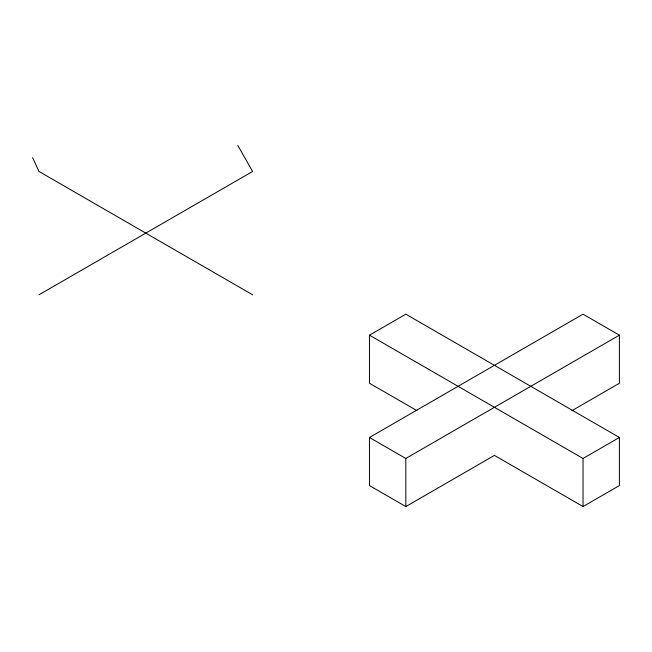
<?xml version="1.0" encoding="UTF-8"?>
<svg xmlns="http://www.w3.org/2000/svg" width="652" height="652" viewBox="0 0 652 652"><rect width="100%" height="100%" fill="white"/><g stroke="black" fill="none" stroke-linecap="round" stroke-linejoin="round"><path stroke-width="0.98" d="M39.006 294.777L252.585 171.468L237.833 145.445M416.93 410.654L369.472 383.254L369.472 335.161L405.821 314.174L619.4 437.476L619.4 485.569L583.043 506.555L494.273 455.308M494.591 455.308L405.821 506.555L369.472 485.569L369.472 437.476L583.043 314.174L619.4 335.161L619.4 383.254L571.943 410.654M369.472 437.476L405.821 458.47L619.4 335.161M369.472 335.161L583.043 458.47L619.4 437.476M252.585 294.777L39.006 171.468L32.6 157.654M583.043 458.47L583.043 506.555M405.821 458.47L405.821 506.555"/></g></svg>
